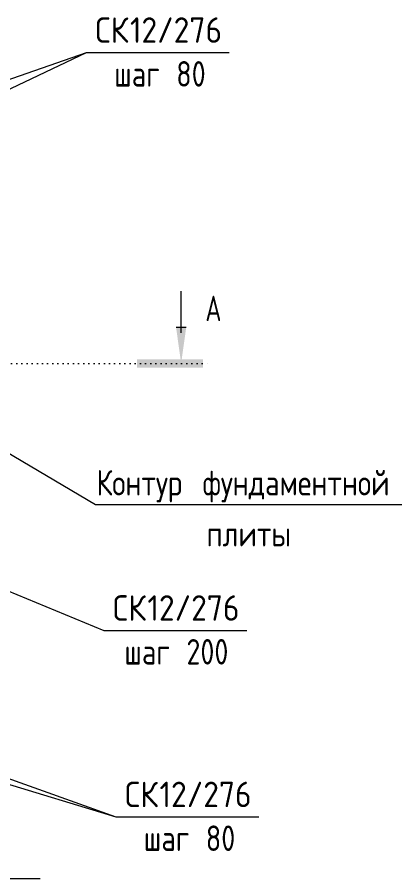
# Model space of a CAD drawing. Header units: millimetres. Extents: x 28908 to 47912, y -2577 to 78399.
# Drawn here: x 34441 to 35194, y 76165 to 77856 of the extents above; entities that cross this region are included whole.
import ezdxf

# ---------------------------------------------------------------- set-up
doc = ezdxf.new("R2010")
doc.units = ezdxf.units.MM
doc.linetypes.add('04 Пунктир 10мм', pattern=[10, 0, -10])
for name, color, linetype, lineweight in [('AA_Razrez', 7, 'Continuous', 9), ('AA_Vinoska', 7, 'Continuous', 9), ('Оси', 7, 'Continuous', 9)]:
    doc.layers.add(name, color=color, linetype=linetype, lineweight=lineweight)
doc.styles.add('GOST Common', font='GOST_Common.ttf', dxfattribs={"width": 0.85, "height": 50})
doc.styles.add('ISOCPEUR', font='isocpeur.TTF', dxfattribs={"width": 0.7, "height": 50})
doc.styles.add('ISOCPEUR_1', font='isocpeur.TTF', dxfattribs={"width": 0.9, "height": 50})
doc.styles.add('ISOCPEUR_2', font='isocpeur.TTF', dxfattribs={"width": 0.8, "height": 50})

# ---------------------------------------------------------------- blocks, each defined once
blk = doc.blocks.new('Разрез - Номер узла_ спереди-394134-План армирования стен')
at = {"layer": 'AA_Razrez'}
for points in [[(7.329, 0.404), (7.329, -0.394), (0.873, -0.394), (0.873, 0.404)], [(3.497, -3.533), (2.503, -3.533), (3, 0)]]:
    blk.add_hatch(color=256, dxfattribs=at).paths.add_polyline_path(points)
for p, q in [((3, -3), (3, -7.096)), ((2.503, -3.533), (3.497, -3.533))]:
    blk.add_line(p, q, dxfattribs=at)
blk = doc.blocks.new('010_Текст с выноской - Текст 2 строки со стрелкой-3822072-План армирования стен')
at = {"layer": 'AA_Vinoska'}
blk.add_line((-15, 0), (15, 0), dxfattribs=at)
blk = doc.blocks.new('042_М_Арматуры - Диам длина поз _ Шаг-2260295-План армирования стен')
at = {"layer": 'AA_Vinoska'}
blk.add_line((-7, 0), (7, 0), dxfattribs=at)

msp = doc.modelspace()

# ---------------------------------------------------------------- linework, layer by layer
at = {"layer": 'AA_Razrez', "color": 7, "linetype": '04 Пунктир 10мм', "true_color": 0xffffff}
msp.add_line((28924.9772, 77176.3546), (34821.7955, 77176.3546), dxfattribs=at)
at = {"layer": 'AA_Vinoska'}
for p, q in [((34143.287, 77636.0839), (34576.1064, 77786.4769)), ((34224.6164, 77619.0615), (34576.1064, 77786.4769)), ((34381.6906, 77024.9128), (34594.0836, 76899.5013)), ((34177.2997, 76831.2101), (34610.3629, 76652.3908)), ((34143.5756, 76435.0707), (34634.0397, 76286.5416)), ((34219.2296, 76435.0707), (34634.0397, 76286.5416))]:
    msp.add_line(p, q, dxfattribs=at)
at = {"layer": 'Оси'}
msp.add_line((34485.642, 76165), (34385.642, 76165), dxfattribs=at)

# ---------------------------------------------------------------- block references
at = {"layer": 'AA_Razrez', "xscale": 19.99999999999999, "yscale": 19.99999999999999, "zscale": 19.99999999999999, "rotation": 180}
msp.add_blockref('Разрез - Номер узла_ спереди-394134-План армирования стен', (34821.7955, 77176.3546), dxfattribs=at)
at = {"layer": 'AA_Vinoska'}
for name, p, xscale, yscale, zscale in [('042_М_Арматуры - Диам длина поз _ Шаг-2260295-План армирования стен', (34716.1064, 77786.4769), 19.99999999999999, 19.99999999999999, 19.99999999999999), ('042_М_Арматуры - Диам длина поз _ Шаг-2260295-План армирования стен', (34716.1064, 77786.4769), 19.99999999999999, 19.99999999999999, 19.99999999999999), ('010_Текст с выноской - Текст 2 строки со стрелкой-3822072-План армирования стен', (34894.0836, 76899.5013), 20, 20, 20), ('042_М_Арматуры - Диам длина поз _ Шаг-2260295-План армирования стен', (34750.3629, 76652.3908), 19.99999999999999, 19.99999999999999, 19.99999999999999), ('042_М_Арматуры - Диам длина поз _ Шаг-2260295-План армирования стен', (34774.0397, 76286.5416), 19.99999999999999, 19.99999999999999, 19.99999999999999), ('042_М_Арматуры - Диам длина поз _ Шаг-2260295-План армирования стен', (34774.0397, 76286.5416), 19.99999999999999, 19.99999999999999, 19.99999999999999)]:
    msp.add_blockref(name, p, dxfattribs=dict(at, xscale=xscale, yscale=yscale, zscale=zscale))

# ---------------------------------------------------------------- texts
at = {"layer": 'AA_Razrez', "insert": (34809.254, 77309.2157), "char_height": 50, "width": 38.160325, "attachment_point": 1, "style": 'ISOCPEUR'}
msp.add_mtext('\\fISOCPEUR|b0|i0|c204|p34|;\\W.7;А', dxfattribs=at)
at = {"layer": 'AA_Vinoska', "char_height": 50, "attachment_point": 1}
for s, insert, width, style in [('СК', (34593.6292, 77855.4818), 82.253137, 'ISOCPEUR_1'), ('СК', (34593.6292, 77855.4818), 82.253137, 'ISOCPEUR_1'), ('12/276', (34661.4949, 77855.4818), 222.227775, 'ISOCPEUR_1'), ('12/276', (34661.4949, 77855.4818), 222.227775, 'ISOCPEUR_1'), ('шаг', (34630.4592, 77769.5008), 116.7257, 'ISOCPEUR_2'), ('шаг', (34630.4592, 77769.5008), 116.7257, 'ISOCPEUR_2'), (' 80', (34726.7676, 77769.5008), 98.7679, 'ISOCPEUR_2'), (' 80', (34726.7676, 77769.5008), 98.7679, 'ISOCPEUR_2'), ('Контур', (34595.7393, 76967.1474), 234.413425, 'GOST Common'), ('\\fGOST Common|b0|i0|c204|p34|;\\W.85; ', (34789.1497, 76967.1474), 17.717294, 'GOST Common'), ('фундаментной', (34803.7679, 76967.1474), 468.82685, 'GOST Common'), ('плиты', (34811.6393, 76867.1474), 197.615969, 'GOST Common'), ('СК', (34627.8857, 76721.3957), 82.253137, 'ISOCPEUR_1'), ('12/276', (34695.7513, 76721.3957), 222.227775, 'ISOCPEUR_1'), ('шаг', (34650.3957, 76635.4147), 116.7257, 'ISOCPEUR_2'), (' 200', (34746.704, 76635.4147), 133.4008, 'ISOCPEUR_2'), ('СК', (34651.5625, 76355.5466), 82.253137, 'ISOCPEUR_1'), ('СК', (34651.5625, 76355.5466), 82.253137, 'ISOCPEUR_1'), ('12/276', (34719.4281, 76355.5466), 222.227775, 'ISOCPEUR_1'), ('12/276', (34719.4281, 76355.5466), 222.227775, 'ISOCPEUR_1'), (' 80', (34784.7008, 76269.5655), 98.7679, 'ISOCPEUR_2'), (' 80', (34784.7008, 76269.5655), 98.7679, 'ISOCPEUR_2'), ('шаг', (34688.3925, 76269.5655), 116.7257, 'ISOCPEUR_2'), ('шаг', (34688.3925, 76269.5655), 116.7257, 'ISOCPEUR_2')]:
    msp.add_mtext(s, dxfattribs=dict(at, insert=insert, width=width, style=style))

doc.saveas('drawing.dxf')
